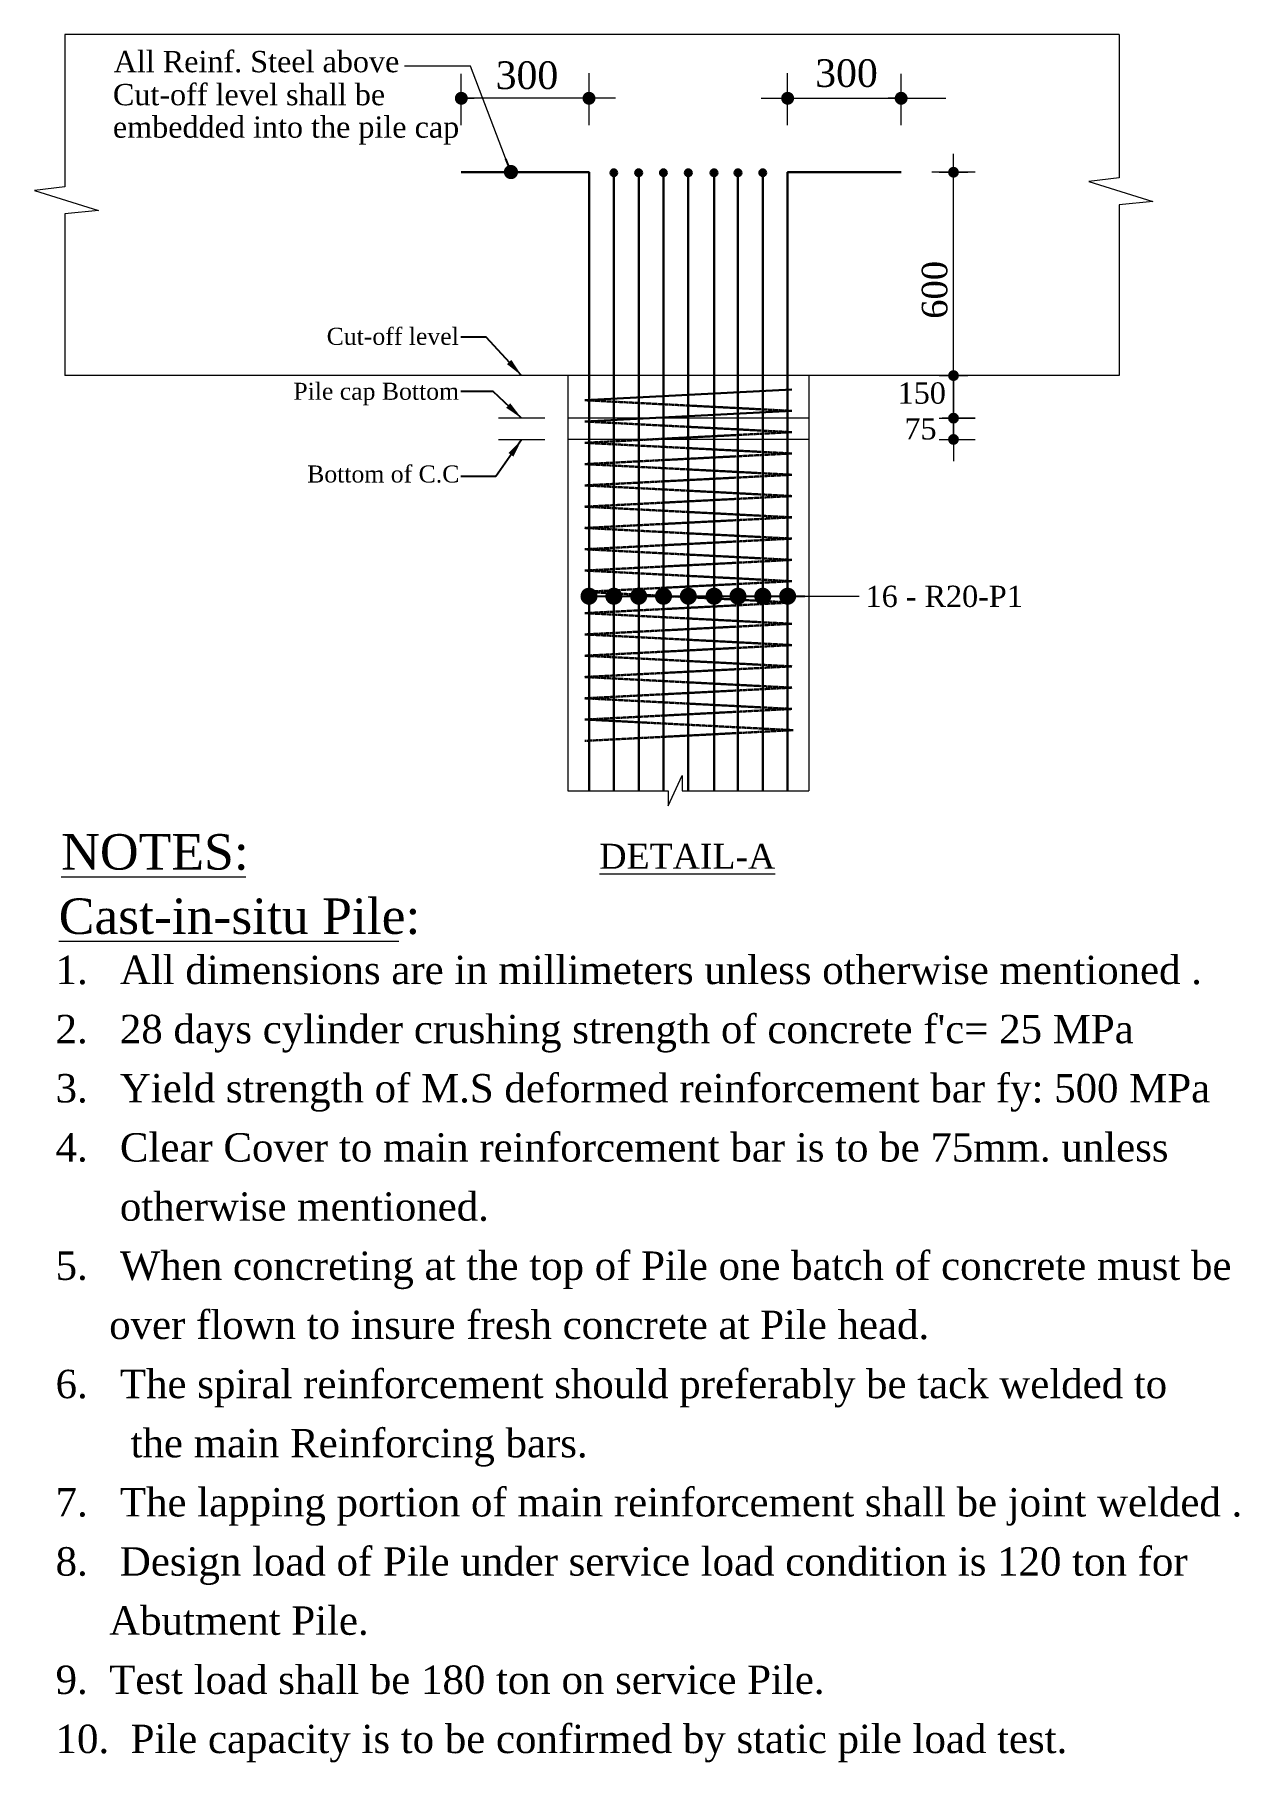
# Model space of a CAD drawing. Header units: inches. Extents: x -396 to 84373, y -33132 to 10226.
# Drawn here: x 5789 to 10035, y -13131 to -7045 of the extents above; entities that cross this region are included whole.
import ezdxf

# ---------------------------------------------------------------- set-up
doc = ezdxf.new("R2010")
doc.units = ezdxf.units.IN
doc.header["$LTSCALE"] = 15
doc.header["$MEASUREMENT"] = 0
doc.linetypes.add('DASHEDX2', pattern=[38.1, 25.4, -12.7])
for name, color, linetype, lineweight in [('dim', 7, 'Continuous', 18), ('Reinf.', 12, 'Continuous', 30), ('text', 7, 'Continuous', 20)]:
    doc.layers.add(name, color=color, linetype=linetype, lineweight=lineweight)
doc.styles.get("Standard").update_dxf_attribs({"font": 'times.ttf'})
doc.dimstyles.new('ALTER', dxfattribs={"dimtxt": 110, "dimasz": 65, "dimexe": 95, "dimexo": 100, "dimgap": 30, "dimtad": 1, "dimdec": 0, "dimzin": 0, "dimdsep": 46, "dimtxsty": 'Standard', "dimblk": 'DOT', "dimcen": 35, "dimadec": 0, "dimazin": 0, "dimtfac": 1, "dimtdec": 0, "dimtofl": 0, "dimtmove": 0, "dimatfit": 3, "dimfxl": 1, "dimtolj": 1, "dimtzin": 0, "dimarcsym": 0})
doc.dimstyles.new('ISO-25', dxfattribs={"dimtxt": 75, "dimasz": 50, "dimexe": 95, "dimexo": 75.625, "dimgap": 60, "dimtad": 1, "dimdec": 1, "dimdsep": 46, "dimtxsty": 'Standard', "dimblk": 'DOT', "dimcen": 52.5, "dimclrd": 256, "dimclre": 256, "dimclrt": 256, "dimadec": 0, "dimazin": 0, "dimtfac": 1, "dimtdec": 1, "dimtix": 1, "dimtmove": 0, "dimatfit": 3, "dimldrblk": 'DOT', "dimfxl": 1, "dimlwd": -1, "dimarcsym": 0})

# ---------------------------------------------------------------- blocks, each defined once
blk = doc.blocks.new('_Dot')
at = {"color": 0, "linetype": 'ByBlock', "lineweight": -2}
blk.add_line((-0.5, 0), (-1, 0), dxfattribs=at)
at = {"color": 0, "linetype": 'ByBlock', "const_width": 0.5}
blk.add_lwpolyline([(-0.25, 0, 1), (0.25, 0, 1)], format="xyb", close=True, dxfattribs=at)

msp = doc.modelspace()

# ---------------------------------------------------------------- hatches: boundary and pattern name
at = {"layer": 'Reinf.', "ltscale": 5}
for points in [[(7818.16, -7531.59, 1), (7842.16, -7531.59, 1)], [(7905.66, -7531.59, 1), (7929.66, -7531.59, 1)], [(7993.16, -7531.59, 1), (8017.16, -7531.59, 1)], [(8080.66, -7531.59, 1), (8104.66, -7531.59, 1)], [(8171.47, -7531.59, 1), (8195.47, -7531.59, 1)], [(8255.66, -7531.59, 1), (8279.66, -7531.59, 1)], [(8343.16, -7531.59, 1), (8367.16, -7531.59, 1)]]:
    msp.add_hatch(color=256, dxfattribs=at).paths.add_polyline_path(points)

# ---------------------------------------------------------------- linework, layer by layer
at = {"layer": 'dim', "ltscale": 30}
for p, q in [((7742.77, -7363.29), (7742.77, -7180.73)), ((8442.77, -7363.29), (8442.77, -7180.73)), ((7292.77, -7363.29), (7292.77, -7182.53)), ((8842.77, -7363.29), (8842.77, -7182.53)), ((7835.95, -7269.12), (7284.71, -7269.12)), ((8349.58, -7269.12), (9000.82, -7269.12))]:
    msp.add_line(p, q, dxfattribs=at)
at = {"layer": 'Reinf.', "color": 5, "ltscale": 5}
for p, q in [((7830.27, -9708.84), (7830.27, -7527.7)), ((7917.77, -9708.84), (7917.77, -7527.7)), ((8005.27, -9708.84), (8005.27, -7527.7)), ((8092.77, -9708.84), (8092.77, -7527.7)), ((8183.58, -9708.84), (8183.58, -7527.7)), ((8267.77, -9708.84), (8267.77, -7527.7)), ((8355.27, -9708.84), (8355.27, -7527.7)), ((7727.77, -8332.76), (8457.77, -8295.26)), ((7727.77, -8407.76), (8457.77, -8370.26))]:
    msp.add_line(p, q, dxfattribs=at)
at = {"layer": 'Reinf.', "color": 5, "linetype": 'DASHEDX2', "ltscale": 0.007}
for p, q in [((8457.77, -8370.26), (7727.77, -8332.76)), ((8457.77, -8445.26), (7727.77, -8407.76)), ((7727.77, -8482.76), (8457.77, -8445.26)), ((8457.77, -8520.26), (7727.77, -8482.76)), ((7727.77, -8557.76), (8457.77, -8520.26)), ((8457.77, -8595.26), (7727.77, -8557.76)), ((7727.77, -8632.76), (8457.77, -8595.26)), ((8457.77, -8670.26), (7727.77, -8632.76)), ((7727.77, -8707.76), (8457.77, -8670.26)), ((8457.77, -8745.26), (7727.77, -8707.76)), ((7727.77, -8782.76), (8457.77, -8745.26)), ((8457.77, -8820.26), (7727.77, -8782.76)), ((7727.77, -8857.76), (8457.77, -8820.26)), ((8457.77, -8895.26), (7727.77, -8857.76)), ((7727.77, -8932.76), (8457.77, -8895.26)), ((8457.77, -8970.26), (7727.77, -8932.76)), ((7727.77, -9007.76), (8457.77, -8970.26)), ((8457.77, -9045.26), (7727.77, -9007.76)), ((7727.77, -9082.76), (8457.77, -9045.26)), ((7727.77, -9082.76), (8457.77, -9045.26)), ((8457.77, -9120.26), (7727.77, -9082.76)), ((8457.77, -9120.26), (7727.77, -9082.76)), ((7727.77, -9157.76), (8457.77, -9120.26)), ((7727.77, -9157.76), (8457.77, -9120.26)), ((8457.77, -9195.26), (7727.77, -9157.76)), ((8457.77, -9195.26), (7727.77, -9157.76)), ((7727.77, -9232.76), (8457.77, -9195.26)), ((7727.77, -9232.76), (8457.77, -9195.26)), ((8457.77, -9270.26), (7727.77, -9232.76)), ((8457.77, -9270.26), (7727.77, -9232.76)), ((7727.77, -9307.76), (8457.77, -9270.26)), ((7727.77, -9307.76), (8457.77, -9270.26)), ((8457.77, -9345.26), (7727.77, -9307.76)), ((7727.77, -9382.76), (8457.77, -9345.26)), ((8457.77, -9420.26), (7727.77, -9382.76)), ((7727.77, -9457.76), (8457.77, -9420.26)), ((7727.77, -9532.76), (8457.77, -9495.26)), ((8462.13, -9495.01), (7732.13, -9457.51))]:
    msp.add_line(p, q, dxfattribs=at)
at = {"layer": 'Reinf.', "color": 5, "ltscale": 5}
for points in [[(7742.77, -7529.59), (7292.77, -7529.59)], [(7742.77, -9708.84), (7742.77, -7529.59), (7692.77, -7529.59)], [(8442.77, -9708.84), (8442.77, -7529.59), (8492.77, -7529.59)], [(8442.77, -7529.59), (8842.77, -7529.59)]]:
    msp.add_lwpolyline(points, dxfattribs=at)
at = {"layer": 'Reinf.', "ltscale": 5}
for centre in [(7830.16, -7531.59), (7917.66, -7531.59), (8005.16, -7531.59), (8092.66, -7531.59), (8183.47, -7531.59), (8267.66, -7531.59), (8355.16, -7531.59)]:
    msp.add_circle(centre, 12, dxfattribs=at)
at = {"layer": 'text', "ltscale": 30}
for p, q in [((9610.91, -7044.61), (5895.45, -7044.61)), ((9027.26, -8395.26), (9027.26, -7465.36)), ((9027.26, -7586.5), (9027.26, -7465.36)), ((9103.31, -7529.59), (8951.21, -7529.59)), ((8977.26, -7529.59), (9077.26, -7529.59)), ((9610.91, -8246.01), (5895.45, -8246.01)), ((7667.77, -8246.01), (7667.77, -9708.84)), ((8517.77, -8246.01), (8517.77, -9708.84)), ((8977.26, -8245.87), (9077.26, -8245.87)), ((9103.31, -8245.87), (8987.02, -8245.87)), ((9027.26, -8246.62), (9027.26, -8395.26)), ((9027.26, -8471.92), (9027.26, -8319.81)), ((9027.26, -8319.96), (9027.26, -8472.06)), ((8517.77, -8396.01), (7667.77, -8396.01)), ((8977.26, -8395.87), (9077.26, -8395.87)), ((8977.26, -8396.01), (9077.26, -8396.01)), ((9103.31, -8395.87), (8987.02, -8395.87)), ((8987.02, -8396.01), (9103.31, -8396.01)), ((9027.26, -8394.9), (9027.26, -8547.01)), ((9027.26, -8396.62), (9027.26, -8470.2)), ((8517.77, -8471.01), (7667.77, -8471.01)), ((8977.26, -8470.95), (9077.26, -8470.95)), ((8987.02, -8470.95), (9103.31, -8470.95))]:
    msp.add_line(p, q, dxfattribs=at)
at = {"layer": 'text'}
for p, q in [((7587.33, -8246.01), (7423.33, -8246.01)), ((7587.33, -8396.01), (7423.33, -8396.01)), ((7587.33, -8471.81), (7423.33, -8471.81)), ((5882.78, -10011.13), (6533.64, -10011.13)), ((5874.03, -10237.72), (7072.39, -10237.72))]:
    msp.add_line(p, q, dxfattribs=at)
at = {"layer": 'text', "ltscale": 30}
for points in [[(5895.45, -7044.61), (5895.45, -7581.29), (5788.81, -7593.79), (6014.06, -7664.14), (5895.45, -7676.64), (5895.45, -8246.01)], [(9610.91, -7044.61), (9610.91, -7549.59), (9504.27, -7562.09), (9729.52, -7632.45), (9610.91, -7644.95), (9610.91, -8246.01)], [(7667.77, -9708.84), (8021.53, -9708.84), (8021.33, -9761.42), (8071.53, -9654.39), (8071.53, -9708.84), (8517.77, -9708.84)]]:
    msp.add_lwpolyline(points, dxfattribs=at)
at = {"layer": 'text', "ltscale": 30, "const_width": 19.01}
for points in [[(9027.26, -7539.1, 1), (9027.26, -7520.08, 1)], [(9027.26, -8255.37, 1), (9027.26, -8236.36, 1)], [(9027.26, -8405.37, 1), (9027.26, -8386.36, 1)], [(9027.26, -8386.5, 1), (9027.26, -8405.52, 1)], [(9027.26, -8461.45, 1), (9027.26, -8480.46, 1)]]:
    msp.add_lwpolyline(points, format="xyb", close=True, dxfattribs=at)

# ---------------------------------------------------------------- block references
at = {"layer": 'dim', "ltscale": 30, "yscale": 45.5, "zscale": 45.5}
for p, xscale in [((7292.77, -7269.12), -45.5), ((8842.77, -7269.12), 45.5)]:
    msp.add_blockref('_Dot', p, dxfattribs=dict(at, xscale=xscale))
at = {"layer": 'dim', "ltscale": 30, "yscale": 45.5, "zscale": 45.5, "rotation": 180}
for p, xscale in [((7742.77, -7269.12), -45.5), ((8442.77, -7269.12), 45.5)]:
    msp.add_blockref('_Dot', p, dxfattribs=dict(at, xscale=xscale))

# ---------------------------------------------------------------- texts
at = {"layer": 'dim', "ltscale": 30, "char_height": 97.35, "attachment_point": 5}
for insert in [(7524.14, -7188.48), (8650.19, -7181.15)]:
    msp.add_mtext('\\A1;300', dxfattribs=dict(at, insert=insert))
at = {"layer": 'text'}
for s, height, p in [('All Reinf. Steel above', 75, (6067.6, -7177.37)), ('Cut-off level shall be ', 75, (6064.92, -7293.62)), ('embedded into the pile cap', 75, (6064.92, -7407.99)), ('Cut-off level ', 60, (6818.32, -8137.65)), ('Pile cap Bottom', 60, (6700.83, -8331.22)), ('150', 75, (8830.49, -8344.95)), ('75', 75, (8854.22, -8470.95)), ('Bottom of C.C', 60, (6749.65, -8622.62)), ('16 - R20-P1', 75, (8717.62, -9061.03)), ('NOTES:', 125, (5882.78, -9986.13)), ('Cast-in-situ Pile:', 125, (5874.03, -10212.72))]:
    msp.add_text(s, height=height, dxfattribs=at).set_placement(p)
at = {"layer": 'text', "ltscale": 30}
msp.add_text('600', height=90, rotation=90, dxfattribs=at).set_placement((9005.44, -8045.94))
at = {"layer": 'text', "ltscale": 5}
msp.add_text(' %%uDETAIL-A', height=88, dxfattribs=at).set_placement((7745.93, -9983.18))
at = {"layer": 'text', "ltscale": 30, "insert": (5863.04, -10289.53), "char_height": 100, "width": 4875.6237, "attachment_point": 1, "line_spacing_factor": 1.25}
msp.add_mtext("1.   All dimensions are in millimeters unless otherwise mentioned .\\P2.   28 days cylinder crushing strength of concrete f'c= 25 MPa \\P3.   Yield strength of M.S deformed reinforcement bar fy: 500 MPa  \\P4.   Clear Cover to main reinforcement bar is to be 75mm. unless \\P      otherwise mentioned.\\P5.   When concreting at the top of Pile one batch of concrete must be\\P     over flown to insure fresh concrete at Pile head.\\P6.   The spiral reinforcement should preferably be tack welded to \\P       the main Reinforcing bars.\\P7.   The lapping portion of main reinforcement shall be joint welded .\\P8.   Design load of Pile under service load condition is 120 ton for\\P     Abutment Pile.\\P9.  Test load shall be 180 ton on service Pile.\\P10.  Pile capacity is to be confirmed by static pile load test.", dxfattribs=at)

# ---------------------------------------------------------------- leaders
at = {"layer": 'text', "ltscale": 5}
for points, override in [([(7467.8, -7528.84), (7325.58, -7155.44), (7092.53, -7155.44)], {"dimtad": 0}), ([(7742.77, -9023.12), (8594.31, -9023.12)], {"dimasz": 60, "dimtad": 0}), ([(7830.27, -9023.12), (8619.81, -9023.12)], {"dimasz": 60, "dimtad": 0}), ([(7917.77, -9023.12), (8619.81, -9023.12)], {"dimasz": 60, "dimtad": 0}), ([(8005.27, -9023.12), (8431.92, -9023.12)], {"dimasz": 60, "dimtad": 0}), ([(8092.77, -9023.12), (8519.42, -9023.12)], {"dimasz": 60, "dimtad": 0}), ([(8183.58, -9023.12), (8522.74, -9023.12)], {"dimasz": 60, "dimtad": 0}), ([(8267.77, -9023.12), (8606.92, -9023.12)], {"dimasz": 60, "dimtad": 0}), ([(8355.27, -9023.12), (8694.42, -9023.12)], {"dimasz": 60, "dimtad": 0}), ([(8442.77, -9023.12), (8594.31, -9023.12)], {"dimasz": 60, "dimtad": 0})]:
    msp.add_leader(points, dimstyle='ISO-25', override=override, dxfattribs=at)
at = {"layer": 'text'}
for points in [[(7505.33, -8246.01), (7380.83, -8110.34), (7290.81, -8110.34)], [(7505.33, -8396.01), (7405.22, -8301.88), (7290.81, -8301.88)], [(7505.33, -8471.81), (7413.89, -8601.54), (7290.81, -8601.54)]]:
    msp.add_leader(points, dimstyle='ALTER', override={"dimgap": 30, "dimtad": 0}, dxfattribs=at)

doc.saveas('drawing.dxf')
